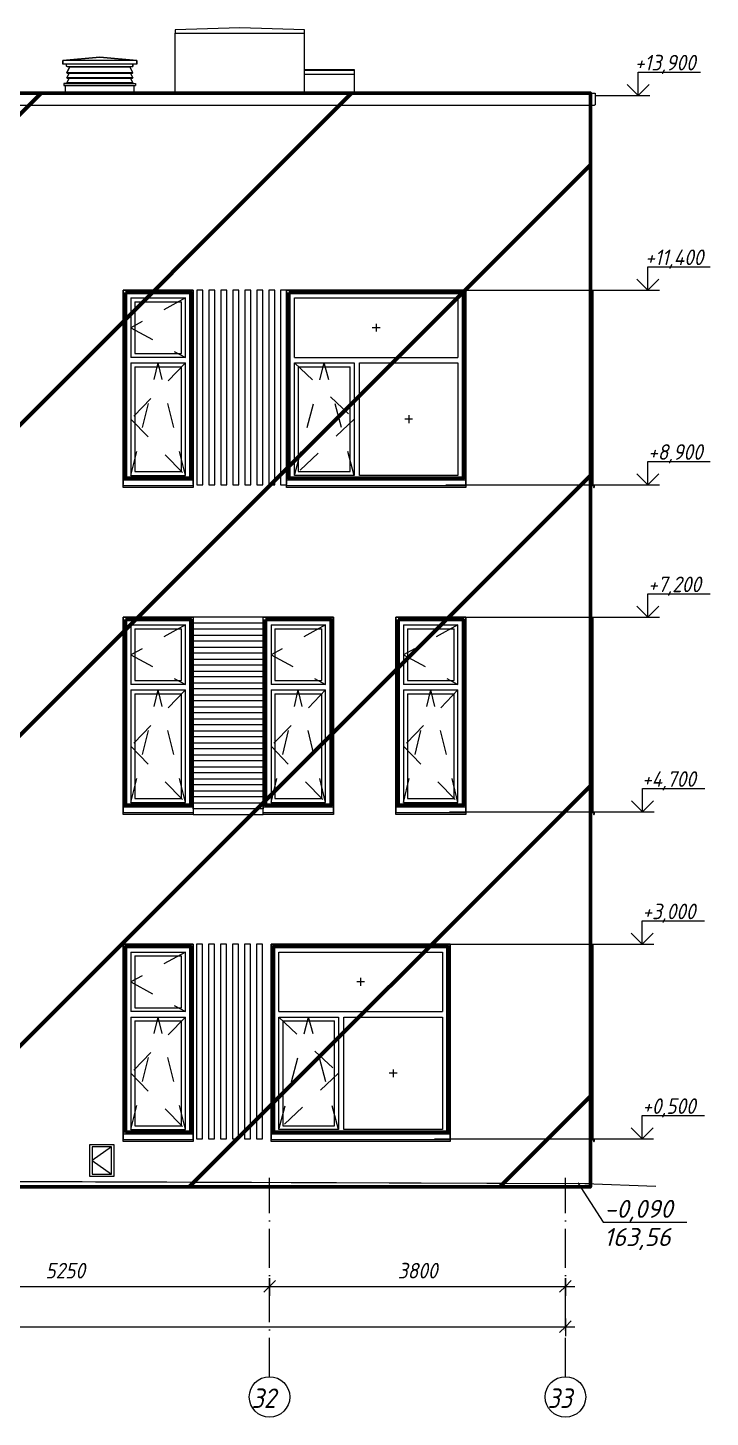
# Model space of a CAD drawing. Header units: millimetres. Extents: x 3914 to 443608, y -156176 to 78197.
# Drawn here: x 157300 to 166063, y -3074 to 14769 of the extents above; entities that cross this region are included whole.
import ezdxf

# ---------------------------------------------------------------- set-up
doc = ezdxf.new("R2010")
doc.units = ezdxf.units.MM
doc.linetypes.add('50_200_ШТРИХ_1Т_ш5_п1_п1_', pattern=[700, 500, -100, 0, -100])
doc.linetypes.add('Штрих', pattern=[635, 317.5, -317.5])
for name, color, linetype, lineweight in [('0) клиннинг', 90, 'Continuous', 60), ('1) Откосы', 102, 'Continuous', 60), ('A-ANNO-DIMS', 7, 'Continuous', 9), ('A-ANNO-NOTE', 7, 'Continuous', 9), ('A-DETL-2', 7, 'Continuous', 5), ('A-GENM', 7, 'Continuous', 9), ('A-GLAZ', 7, 'Continuous', 9), ('A-GLAZ-1', 7, 'Continuous', 5), ('A-GLAZ-2', 7, 'Штрих', 5), ('A-ROOF', 7, 'Continuous', 9), ('A-WALL', 7, 'Continuous', 5), ('G-ANNO-DIMS', 7, 'Continuous', 9), ('G-ANNO-DIMS-1', 7, 'Continuous', 20), ('I-WALL', 7, 'Continuous', 5), ('S-BEAM', 7, 'Continuous', 9), ('S-COLS', 7, 'Continuous', 9), ('Оси', 7, 'Continuous', 9), ('Оси-1', 7, '50_200_ШТРИХ_1Т_ш5_п1_п1_', 9)]:
    doc.layers.add(name, color=color, linetype=linetype, lineweight=lineweight)
doc.styles.add('ISOCPEUR_I_1', font='isocpeui.ttf', dxfattribs={"height": 230})
doc.styles.add('ISOCPEUR_I_2', font='isocpeui.ttf', dxfattribs={"width": 0.9, "height": 250})
doc.styles.add('ISOCPEUR_I_3', font='isocpeui.ttf', dxfattribs={"width": 0.9, "height": 200})

msp = doc.modelspace()

# ---------------------------------------------------------------- hatches: boundary and pattern name
at = {"layer": '0) клиннинг'}
h = msp.add_hatch(dxfattribs=at)
h.set_pattern_fill('ANSI31', color=256, scale=888)
h.paths.add_polyline_path([(164523.7, 13930), (38834, 13930), (38834, -116.1), (164523.7, -116.1)])

# ---------------------------------------------------------------- linework, layer by layer
msp.add_lwpolyline([(38834, -116.1), (164523.7, -116.1), (164523.7, 13930), (38834, 13930)], close=True, dxfattribs=at)
at = {"layer": '1) Откосы'}
for points in [[(158553.7, 11370), (159393.7, 11370), (159393.7, 8985), (158553.7, 8985)], [(160653.7, 11370), (162893.7, 11370), (162893.7, 8985), (160653.7, 8985)], [(158553.7, 7170), (159393.7, 7170), (159393.7, 4785), (158553.7, 4785)], [(160353.7, 7170), (161193.7, 7170), (161193.7, 4785), (160353.7, 4785)], [(162053.7, 7170), (162893.7, 7170), (162893.7, 4785), (162053.7, 4785)], [(158553.7, 585), (159393.7, 585), (159393.7, 2970), (158553.7, 2970)], [(160453.7, 2970), (162693.7, 2970), (162693.7, 585), (160453.7, 585)]]:
    msp.add_lwpolyline(points, close=True, dxfattribs=at)
at = {"layer": 'A-ANNO-DIMS'}
for p, q in [((155153.7, -1393.1), (160403.7, -1393.1)), ((160403.7, -1287), (160403.7, -1513.1)), ((160403.7, -1393.1), (160403.7, -1287)), ((160403.7, -1287), (160403.7, -1513.1)), ((160403.7, -1393.1), (160403.7, -1287)), ((160403.7, -1393.1), (164323.7, -1393.1)), ((164203.7, -1287), (164203.7, -1513.1)), ((164203.7, -1393.1), (164203.7, -1287)), ((39183.7, -1912.7), (164323.7, -1912.7)), ((164203.7, -1806.6), (164203.7, -2032.7)), ((164203.7, -1912.7), (164203.7, -1806.6))]:
    msp.add_line(p, q, dxfattribs=at)
at = {"layer": 'A-ANNO-DIMS', "lineweight": 20}
for p, q in [((160403.7, -1393.1), (160328.7, -1468.1)), ((160403.7, -1393.1), (160328.7, -1468.1)), ((160403.7, -1393.1), (160478.7, -1318.1)), ((160403.7, -1393.1), (160478.7, -1318.1)), ((164203.7, -1393.1), (164128.7, -1468.1)), ((164203.7, -1393.1), (164278.7, -1318.1)), ((164203.7, -1912.7), (164128.7, -1987.7)), ((164203.7, -1912.7), (164278.7, -1837.7))]:
    msp.add_line(p, q, dxfattribs=at)
at = {"layer": 'A-ANNO-NOTE'}
for p, q in [((164363.3, -65.5), (164686.3, -568.5)), ((165761, -571.6), (164686.3, -571.6))]:
    msp.add_line(p, q, dxfattribs=at)
at = {"layer": 'A-DETL-2'}
for p, q in [((164583.7, 13900), (164683.7, 13900)), ((164453.7, -78.6), (148682.9, -21.3)), ((165363.6, -110.4), (164453.7, -78.6))]:
    msp.add_line(p, q, dxfattribs=at)
at = {"layer": 'A-GENM'}
for p, q in [((128243.6, 13930), (164583.7, 13930)), ((164583.7, 13930), (164583.7, 13783)), ((128250.7, 13775.9), (164576.5, 13775.9)), ((158529.7, 11375), (158523.7, 11375)), ((158523.7, 11370), (158529.7, 11370)), ((158523.7, 11370), (158529.7, 11370)), ((158529.7, 11370), (158529.7, 11375)), ((158529.7, 11370), (158529.7, 8958.8)), ((158529.7, 7175), (158523.7, 7175)), ((158523.7, 7170), (158529.7, 7170)), ((158523.7, 7170), (158529.7, 7170)), ((158529.7, 7170), (158529.7, 7175)), ((158529.7, 7170), (158529.7, 4758.8)), ((161087.7, 7200), (161087.7, 7195)), ((161087.7, 7195), (161156.5, 7195)), ((161156.5, 7195), (161207.7, 7170)), ((161208.8, 7175), (161157.7, 7200)), ((161207.7, 7170), (161223.7, 7170)), ((161223.7, 7175), (161208.8, 7175)), ((158529.7, 2975), (158523.7, 2975)), ((158523.7, 2970), (158529.7, 2970)), ((158523.7, 2970), (158529.7, 2970)), ((158529.7, 2970), (158529.7, 2975)), ((158529.7, 2970), (158529.7, 558.8)), ((160438.5, 2975), (160423.7, 2975)), ((160423.7, 2970), (160439.7, 2970)), ((160489.7, 3000), (160438.5, 2975)), ((160439.7, 2970), (160490.8, 2995)), ((160490.8, 2995), (160559.7, 2995)), ((160559.7, 2995), (160559.7, 3000)), ((162587.7, 3000), (162587.7, 2995)), ((162587.7, 2995), (162656.5, 2995)), ((162656.5, 2995), (162707.7, 2970)), ((162708.8, 2975), (162657.7, 3000)), ((162707.7, 2970), (162723.7, 2970)), ((162723.7, 2975), (162708.8, 2975))]:
    msp.add_line(p, q, dxfattribs=at)
msp.add_open_spline([(164583.7, 13783), (164583.7, 13782.5), (164583.5, 13781.3), (164583, 13780), (164582.4, 13779), (164581.9, 13778.4), (164581.3, 13777.8), (164580.7, 13777.2), (164579.9, 13776.8), (164579.2, 13776.4), (164578.4, 13776.1), (164577.5, 13776), (164576.7, 13775.9), (164576.1, 13775.9), (164575.8, 13776)], degree=3, knots=[0, 0, 0, 0, 0.11111111, 0.22222222, 0.27777778, 0.33333333, 0.38888889, 0.44444444, 0.5, 0.55555556, 0.61111111, 0.66666667, 0.72222222, 0.77777778, 0.77777778, 0.77777778, 0.77777778], dxfattribs=at)
msp.add_open_spline([(164577.5, 13776), (164577.2, 13776), (164576.7, 13775.9), (164576.1, 13775.9), (164575.8, 13776)], degree=3, dxfattribs=at)
at = {"layer": 'A-GLAZ'}
for p, q in [((158094.7, 19.5), (158094.7, 427.5)), ((158094.7, 427.5), (158402.7, 427.5)), ((158372.7, 397.5), (158124.7, 223.5)), ((158124.7, 397.5), (158124.7, 49.5)), ((158372.7, 397.5), (158124.7, 397.5)), ((158372.7, 49.5), (158372.7, 397.5)), ((158402.7, 427.5), (158402.7, 19.5)), ((158124.7, 223.5), (158372.7, 49.5)), ((158402.7, 19.5), (158094.7, 19.5)), ((158124.7, 49.5), (158372.7, 49.5))]:
    msp.add_line(p, q, dxfattribs=at)
at = {"layer": 'A-GLAZ-1'}
for p, q in [((158523.7, 11400), (158523.7, 8902.5)), ((159423.7, 11400), (158523.7, 11400)), ((158553.7, 8985), (158553.7, 11370)), ((158553.7, 11370), (159393.7, 11370)), ((158623.7, 11300), (158623.7, 10535)), ((158623.7, 11300), (159323.7, 11300)), ((158673.7, 11250), (158673.7, 10585)), ((158673.7, 11250), (159273.7, 11250)), ((159273.7, 10585), (159273.7, 11250)), ((159323.7, 10535), (159323.7, 11300)), ((159393.7, 11370), (159393.7, 8985)), ((159423.7, 8902.5), (159423.7, 11400)), ((160623.7, 11400), (160623.7, 8902.5)), ((162923.7, 11400), (160623.7, 11400)), ((160653.7, 11370), (160653.7, 8985)), ((162893.7, 11370), (160653.7, 11370)), ((160723.7, 10535), (160723.7, 11300)), ((160723.7, 11300), (162823.7, 11300)), ((162823.7, 11300), (162823.7, 10535)), ((162893.7, 8985), (162893.7, 11370)), ((162923.7, 8902.5), (162923.7, 11400)), ((159323.7, 10535), (158623.7, 10535)), ((158673.7, 10585), (159273.7, 10585)), ((160723.7, 10535), (162823.7, 10535)), ((158623.7, 10465), (158623.7, 9020)), ((158623.7, 10465), (159323.7, 10465)), ((158673.7, 10415), (158673.7, 9070)), ((158673.7, 10415), (159273.7, 10415)), ((159273.7, 9070), (159273.7, 10415)), ((159323.7, 9020), (159323.7, 10465)), ((160723.7, 9020), (160723.7, 10465)), ((160723.7, 10465), (161488.7, 10465)), ((160773.7, 10415), (160773.7, 9070)), ((160773.7, 10415), (161438.7, 10415)), ((161438.7, 9070), (161438.7, 10415)), ((161488.7, 10465), (161488.7, 9020)), ((161558.7, 9020), (161558.7, 10465)), ((161558.7, 10465), (162823.7, 10465)), ((162823.7, 10465), (162823.7, 9020)), ((159423.7, 8985), (158529.7, 8985)), ((159423.7, 8960), (158529.7, 8960)), ((158623.7, 9020), (159323.7, 9020)), ((158673.7, 9070), (159273.7, 9070)), ((162923.7, 8985), (160623.7, 8985)), ((162923.7, 8960), (160623.7, 8960)), ((161488.7, 9020), (160723.7, 9020)), ((160773.7, 9070), (161438.7, 9070)), ((162823.7, 9020), (161558.7, 9020)), ((158523.7, 8891), (158523.7, 8902.5)), ((158523.7, 8866), (158523.7, 8891)), ((158523.7, 8891), (159423.7, 8891)), ((159423.7, 8866), (158523.7, 8866)), ((159423.7, 8902.5), (159423.7, 8891)), ((159423.7, 8891), (159423.7, 8866)), ((160623.7, 8891), (160623.7, 8902.5)), ((160623.7, 8866), (160623.7, 8891)), ((160623.7, 8891), (162923.7, 8891)), ((162923.7, 8866), (160623.7, 8866)), ((162923.7, 8902.5), (162923.7, 8891)), ((162923.7, 8891), (162923.7, 8866)), ((164573.7, 8891), (164523.7, 8902.5)), ((164523.7, 8901.5), (164572.7, 8890.2)), ((164563.5, 8880.4), (164562.5, 8880.1)), ((164562.5, 8880.1), (164567.7, 8866)), ((164568.4, 8867), (164563.5, 8880.4)), ((164567.7, 8866), (164573.7, 8866)), ((164572.7, 8867), (164568.4, 8867)), ((164572.7, 8890.2), (164572.7, 8867)), ((164573.7, 8866), (164573.7, 8891)), ((158523.7, 7200), (158523.7, 4702.5)), ((159423.7, 7200), (158523.7, 7200)), ((158553.7, 4785), (158553.7, 7170)), ((158553.7, 7170), (159393.7, 7170)), ((159393.7, 7170), (159393.7, 4785)), ((161223.7, 7200), (160323.7, 7200)), ((160353.7, 4785), (160353.7, 7170)), ((160353.7, 7170), (161193.7, 7170)), ((161193.7, 7170), (161193.7, 4785)), ((161223.7, 4702.5), (161223.7, 7200)), ((162023.7, 7200), (162023.7, 4702.5)), ((162923.7, 7200), (162023.7, 7200)), ((162053.7, 4785), (162053.7, 7170)), ((162053.7, 7170), (162893.7, 7170)), ((162893.7, 7170), (162893.7, 4785)), ((162923.7, 4702.5), (162923.7, 7200)), ((158623.7, 7100), (158623.7, 6335)), ((158623.7, 7100), (159323.7, 7100)), ((158673.7, 7050), (158673.7, 6385)), ((158673.7, 7050), (159273.7, 7050)), ((159273.7, 6385), (159273.7, 7050)), ((159323.7, 6335), (159323.7, 7100)), ((159423.7, 7047.1), (159423.7, 7127)), ((159423.7, 6893.1), (159423.7, 6970.1)), ((160323.7, 7127), (160323.7, 7047.1)), ((160323.7, 6970.1), (160323.7, 6893.1)), ((160423.7, 7100), (160423.7, 6335)), ((160423.7, 7100), (161123.7, 7100)), ((160473.7, 7050), (160473.7, 6385)), ((160473.7, 7050), (161073.7, 7050)), ((161073.7, 6385), (161073.7, 7050)), ((161123.7, 6335), (161123.7, 7100)), ((162123.7, 7100), (162123.7, 6335)), ((162123.7, 7100), (162823.7, 7100)), ((162173.7, 7050), (162173.7, 6385)), ((162173.7, 7050), (162773.7, 7050)), ((162773.7, 6385), (162773.7, 7050)), ((162823.7, 6335), (162823.7, 7100)), ((159423.7, 6739.1), (159423.7, 6816.1)), ((160323.7, 6816.1), (160323.7, 6739.1)), ((159423.7, 6585.1), (159423.7, 6662.1)), ((160323.7, 6662.1), (160323.7, 6585.1)), ((159423.7, 6433.1), (159423.7, 6508.1)), ((160323.7, 6508.1), (160323.7, 6433.1)), ((159323.7, 6335), (158623.7, 6335)), ((158623.7, 6265), (158623.7, 4820)), ((158623.7, 6265), (159323.7, 6265)), ((158673.7, 6385), (159273.7, 6385)), ((159323.7, 4820), (159323.7, 6265)), ((159423.7, 6279.1), (159423.7, 6356.1)), ((160323.7, 6356.1), (160323.7, 6279.1)), ((161123.7, 6335), (160423.7, 6335)), ((160423.7, 6265), (160423.7, 4820)), ((160423.7, 6265), (161123.7, 6265)), ((160473.7, 6385), (161073.7, 6385)), ((161123.7, 4820), (161123.7, 6265)), ((162823.7, 6335), (162123.7, 6335)), ((162123.7, 6265), (162123.7, 4820)), ((162123.7, 6265), (162823.7, 6265)), ((162173.7, 6385), (162773.7, 6385)), ((162823.7, 4820), (162823.7, 6265)), ((158673.7, 6215), (158673.7, 4870)), ((158673.7, 6215), (159273.7, 6215)), ((159273.7, 4870), (159273.7, 6215)), ((159423.7, 6124.5), (159423.7, 6202.1)), ((160323.7, 6202.1), (160323.7, 6124.5)), ((160473.7, 6215), (160473.7, 4870)), ((160473.7, 6215), (161073.7, 6215)), ((161073.7, 4870), (161073.7, 6215)), ((162173.7, 6215), (162173.7, 4870)), ((162173.7, 6215), (162773.7, 6215)), ((162773.7, 4870), (162773.7, 6215)), ((159423.7, 5971.1), (159423.7, 6047.5)), ((159423.7, 5816.9), (159423.7, 5894.1)), ((160323.7, 6047.5), (160323.7, 5971.1)), ((160323.7, 5894.1), (160323.7, 5816.9)), ((159423.7, 5662.9), (159423.7, 5739.9)), ((160323.7, 5739.9), (160323.7, 5662.9)), ((159423.7, 5508.8), (159423.7, 5585.9)), ((160323.7, 5585.9), (160323.7, 5508.8)), ((159423.7, 5355), (159423.7, 5431.8)), ((160323.7, 5431.8), (160323.7, 5355)), ((159423.7, 5201.5), (159423.7, 5278)), ((160323.7, 5278), (160323.7, 5201.5)), ((159423.7, 5047), (159423.7, 5124.5)), ((160323.7, 5124.5), (160323.7, 5047)), ((158623.7, 4820), (159323.7, 4820)), ((158673.7, 4870), (159273.7, 4870)), ((159423.7, 4893.1), (159423.7, 4970)), ((160323.7, 4970), (160323.7, 4893.1)), ((160423.7, 4820), (161123.7, 4820)), ((160473.7, 4870), (161073.7, 4870)), ((162123.7, 4820), (162823.7, 4820)), ((162173.7, 4870), (162773.7, 4870)), ((158523.7, 4691), (158523.7, 4702.5)), ((158523.7, 4666), (158523.7, 4691)), ((158523.7, 4691), (159423.7, 4691)), ((159423.7, 4666), (158523.7, 4666)), ((159423.7, 4785), (158529.7, 4785)), ((159423.7, 4760), (158529.7, 4760)), ((159423.7, 4740.4), (159423.7, 4816.1)), ((159423.7, 4695.6), (159423.7, 4691)), ((159423.7, 4691), (159423.7, 4666)), ((160323.7, 4816.1), (160323.7, 4740.4)), ((161223.7, 4785), (160323.7, 4785)), ((161223.7, 4760), (160323.7, 4760)), ((160323.7, 4691), (160323.7, 4695.6)), ((160323.7, 4666), (160323.7, 4691)), ((160323.7, 4691), (161223.7, 4691)), ((161223.7, 4666), (160323.7, 4666)), ((161223.7, 4702.5), (161223.7, 4691)), ((161223.7, 4691), (161223.7, 4666)), ((162923.7, 4785), (162023.7, 4785)), ((162923.7, 4760), (162023.7, 4760)), ((162023.7, 4691), (162023.7, 4702.5)), ((162023.7, 4666), (162023.7, 4691)), ((162023.7, 4691), (162923.7, 4691)), ((162923.7, 4666), (162023.7, 4666)), ((162923.7, 4702.5), (162923.7, 4691)), ((162923.7, 4691), (162923.7, 4666)), ((164573.7, 4691), (164523.7, 4702.5)), ((164523.7, 4701.5), (164572.7, 4690.2)), ((164563.5, 4680.4), (164562.5, 4680.1)), ((164562.5, 4680.1), (164567.7, 4666)), ((164568.4, 4667), (164563.5, 4680.4)), ((164567.7, 4666), (164573.7, 4666)), ((164572.7, 4667), (164568.4, 4667)), ((164572.7, 4690.2), (164572.7, 4667)), ((164573.7, 4666), (164573.7, 4691)), ((158523.7, 3000), (158523.7, 502.5)), ((159423.7, 3000), (158523.7, 3000)), ((158553.7, 585), (158553.7, 2970)), ((158553.7, 2970), (159393.7, 2970)), ((158623.7, 2900), (158623.7, 2135)), ((158623.7, 2900), (159323.7, 2900)), ((159323.7, 2135), (159323.7, 2900)), ((159393.7, 2970), (159393.7, 585)), ((159423.7, 502.5), (159423.7, 3000)), ((160423.7, 3000), (160423.7, 502.5)), ((162723.7, 3000), (160423.7, 3000)), ((160453.7, 2970), (160453.7, 585)), ((162693.7, 2970), (160453.7, 2970)), ((160523.7, 2135), (160523.7, 2900)), ((160523.7, 2900), (162623.7, 2900)), ((162623.7, 2900), (162623.7, 2135)), ((162693.7, 585), (162693.7, 2970)), ((162723.7, 502.5), (162723.7, 3000)), ((158673.7, 2850), (158673.7, 2185)), ((158673.7, 2850), (159273.7, 2850)), ((159273.7, 2185), (159273.7, 2850)), ((158673.7, 2185), (159273.7, 2185)), ((159323.7, 2135), (158623.7, 2135)), ((158623.7, 2065), (158623.7, 620)), ((158623.7, 2065), (159323.7, 2065)), ((158673.7, 2015), (158673.7, 670)), ((158673.7, 2015), (159273.7, 2015)), ((159273.7, 670), (159273.7, 2015)), ((159323.7, 620), (159323.7, 2065)), ((160523.7, 2135), (162623.7, 2135)), ((160523.7, 620), (160523.7, 2065)), ((160523.7, 2065), (161288.7, 2065)), ((160573.7, 2015), (160573.7, 670)), ((160573.7, 2015), (161238.7, 2015)), ((161238.7, 670), (161238.7, 2015)), ((161288.7, 2065), (161288.7, 620)), ((161358.7, 620), (161358.7, 2065)), ((161358.7, 2065), (162623.7, 2065)), ((162623.7, 2065), (162623.7, 620)), ((159423.7, 585), (158529.7, 585)), ((159423.7, 560), (158529.7, 560)), ((158623.7, 620), (159323.7, 620)), ((158673.7, 670), (159273.7, 670)), ((162723.7, 585), (160423.7, 585)), ((162723.7, 560), (160423.7, 560)), ((161288.7, 620), (160523.7, 620)), ((160573.7, 670), (161238.7, 670)), ((162623.7, 620), (161358.7, 620)), ((158523.7, 491), (158523.7, 502.5)), ((158523.7, 466), (158523.7, 491)), ((158523.7, 491), (159423.7, 491)), ((159423.7, 466), (158523.7, 466)), ((159423.7, 502.5), (159423.7, 491)), ((159423.7, 491), (159423.7, 466)), ((160423.7, 491), (160423.7, 502.5)), ((160423.7, 466), (160423.7, 491)), ((160423.7, 491), (162723.7, 491)), ((162723.7, 466), (160423.7, 466)), ((162723.7, 502.5), (162723.7, 491)), ((162723.7, 491), (162723.7, 466)), ((164573.7, 491), (164523.7, 502.5)), ((164523.7, 501.5), (164572.7, 490.2)), ((164563.5, 480.4), (164562.5, 480.1)), ((164562.5, 480.1), (164567.7, 466)), ((164568.4, 467), (164563.5, 480.4)), ((164567.7, 466), (164573.7, 466)), ((164572.7, 467), (164568.4, 467)), ((164572.7, 490.2), (164572.7, 467)), ((164573.7, 466), (164573.7, 491))]:
    msp.add_line(p, q, dxfattribs=at)
at = {"layer": 'A-GLAZ-2'}
for p, q in [((159323.7, 11300), (158623.7, 10917.5)), ((158623.7, 10917.5), (159323.7, 10535)), ((161823.7, 10917.5), (161723.7, 10917.5)), ((161773.7, 10967.5), (161773.7, 10867.5)), ((158623.7, 9020), (158973.7, 10465)), ((159323.7, 10465), (158623.7, 9742.5)), ((159323.7, 9020), (158973.7, 10465)), ((160723.7, 9020), (161106.2, 10465)), ((160723.7, 10465), (161488.7, 9742.5)), ((161488.7, 9020), (161106.2, 10465)), ((158623.7, 9742.5), (159323.7, 9020)), ((161488.7, 9742.5), (160723.7, 9020)), ((162241.2, 9742.5), (162141.2, 9742.5)), ((162191.2, 9792.5), (162191.2, 9692.5)), ((159323.7, 7100), (158623.7, 6717.5)), ((161123.7, 7100), (160423.7, 6717.5)), ((162823.7, 7100), (162123.7, 6717.5)), ((158623.7, 6717.5), (159323.7, 6335)), ((160423.7, 6717.5), (161123.7, 6335)), ((162123.7, 6717.5), (162823.7, 6335)), ((158623.7, 4820), (158973.7, 6265)), ((159323.7, 6265), (158623.7, 5542.5)), ((159323.7, 4820), (158973.7, 6265)), ((160423.7, 4820), (160773.7, 6265)), ((161123.7, 6265), (160423.7, 5542.5)), ((161123.7, 4820), (160773.7, 6265)), ((162123.7, 4820), (162473.7, 6265)), ((162823.7, 6265), (162123.7, 5542.5)), ((162823.7, 4820), (162473.7, 6265)), ((158623.7, 5542.5), (159323.7, 4820)), ((160423.7, 5542.5), (161123.7, 4820)), ((162123.7, 5542.5), (162823.7, 4820)), ((159323.7, 2900), (158623.7, 2517.5)), ((158623.7, 2517.5), (159323.7, 2135)), ((161623.7, 2517.5), (161523.7, 2517.5)), ((161573.7, 2567.5), (161573.7, 2467.5)), ((158623.7, 620), (158973.7, 2065)), ((159323.7, 2065), (158623.7, 1342.5)), ((159323.7, 620), (158973.7, 2065)), ((160523.7, 620), (160906.2, 2065)), ((160523.7, 2065), (161288.7, 1342.5)), ((161288.7, 620), (160906.2, 2065)), ((158623.7, 1342.5), (159323.7, 620)), ((161288.7, 1342.5), (160523.7, 620)), ((162041.2, 1342.5), (161941.2, 1342.5)), ((161991.2, 1392.5), (161991.2, 1292.5))]:
    msp.add_line(p, q, dxfattribs=at)
at = {"layer": 'A-ROOF'}
for p, q in [((160023.7, 14768.9), (159193.7, 14744)), ((159193.7, 14744), (159193.7, 14700)), ((159193.7, 14700), (160853.7, 14700)), ((160853.7, 14744), (160023.7, 14768.9)), ((160853.7, 14700), (160853.7, 14744)), ((161493.7, 14230.2), (160853.7, 14230.2)), ((161493.7, 14219), (160853.7, 14219)), ((160853.7, 14175), (161493.7, 14175)), ((161493.7, 14175), (161493.7, 14230.2))]:
    msp.add_line(p, q, dxfattribs=at)
at = {"layer": 'A-WALL'}
for p, q in [((159193.7, 13930), (159193.7, 14700)), ((160853.7, 13930), (160853.7, 14700)), ((161493.7, 13930), (161493.7, 14175)), ((157783.7, 13930), (157783.7, 14028.1)), ((158663.7, 13930), (158663.7, 14028.1)), ((164523.7, 13776), (164523.7, 8400)), ((158523.7, 8902.5), (158523.7, 11400)), ((158523.7, 11400), (159423.7, 11400)), ((159423.7, 11400), (159423.7, 8902.5)), ((160623.7, 11400), (162923.7, 11400)), ((160623.7, 8902.5), (160623.7, 11400)), ((162923.7, 11400), (162923.7, 8902.5)), ((164523.7, 8400), (164523.7, -81)), ((158523.7, 4702.5), (158523.7, 7200)), ((158523.7, 7200), (159423.7, 7200)), ((160323.7, 7200), (161223.7, 7200)), ((161223.7, 7200), (161223.7, 4702.5)), ((162023.7, 7200), (162923.7, 7200)), ((162023.7, 4702.5), (162023.7, 7200)), ((162923.7, 7200), (162923.7, 4702.5)), ((159423.7, 7127), (159423.7, 7047.1)), ((159423.7, 6970.1), (159423.7, 6893.1)), ((160323.7, 7047.1), (160323.7, 7127)), ((160323.7, 6893.1), (160323.7, 6970.1)), ((159423.7, 6816.1), (159423.7, 6739.1)), ((160323.7, 6739.1), (160323.7, 6816.1)), ((159423.7, 6662.1), (159423.7, 6585.1)), ((160323.7, 6585.1), (160323.7, 6662.1)), ((159423.7, 6508.1), (159423.7, 6433.1)), ((160323.7, 6433.1), (160323.7, 6508.1)), ((159423.7, 6356.1), (159423.7, 6279.1)), ((160323.7, 6279.1), (160323.7, 6356.1)), ((159423.7, 6202.1), (159423.7, 6124.5)), ((160323.7, 6124.5), (160323.7, 6202.1)), ((159423.7, 6047.5), (159423.7, 5971.1)), ((159423.7, 5894.1), (159423.7, 5816.9)), ((160323.7, 5971.1), (160323.7, 6047.5)), ((160323.7, 5816.9), (160323.7, 5894.1)), ((159423.7, 5739.9), (159423.7, 5662.9)), ((160323.7, 5662.9), (160323.7, 5739.9)), ((159423.7, 5585.9), (159423.7, 5508.8)), ((160323.7, 5508.8), (160323.7, 5585.9)), ((159423.7, 5431.8), (159423.7, 5355)), ((160323.7, 5355), (160323.7, 5431.8)), ((159423.7, 5278), (159423.7, 5201.5)), ((160323.7, 5201.5), (160323.7, 5278)), ((159423.7, 5124.5), (159423.7, 5047)), ((160323.7, 5047), (160323.7, 5124.5)), ((159423.7, 4970), (159423.7, 4893.1)), ((160323.7, 4893.1), (160323.7, 4970)), ((159423.7, 4816.1), (159423.7, 4740.4)), ((160323.7, 4740.4), (160323.7, 4816.1)), ((158523.7, 502.5), (158523.7, 3000)), ((158523.7, 3000), (159423.7, 3000)), ((159423.7, 3000), (159423.7, 502.5)), ((160423.7, 3000), (162723.7, 3000)), ((160423.7, 502.5), (160423.7, 3000)), ((162723.7, 3000), (162723.7, 502.5)), ((148673.7, -9.8), (164523.7, -70.5))]:
    msp.add_line(p, q, dxfattribs=at)
at = {"layer": 'G-ANNO-DIMS', "extrusion": (0, 0, -1)}
for p, q in [((165137.9, 14200), (165937.9, 14200)), ((165137.9, 13900), (165137.9, 14200)), ((164986.3, 13900), (165286.3, 13900)), ((165262.5, 11700), (166062.5, 11700)), ((165262.5, 11400), (165262.5, 11700)), ((165110.9, 11400), (165410.9, 11400)), ((165262.6, 9200), (166062.6, 9200)), ((165262.6, 8900), (165262.6, 9200)), ((165110.9, 8900), (165410.9, 8900)), ((165261.2, 7500), (166061.2, 7500)), ((165261.2, 7200), (165261.2, 7500)), ((165109.6, 7200), (165409.6, 7200)), ((165193.1, 5000), (165993.1, 5000)), ((165193.1, 4700), (165193.1, 5000)), ((165041.5, 4700), (165341.5, 4700)), ((165189, 3300), (165989, 3300)), ((165189, 3000), (165189, 3300)), ((165037.4, 3000), (165337.4, 3000)), ((165187.6, 800), (165987.6, 800)), ((165187.6, 500), (165187.6, 800)), ((165036, 500), (165335.9, 500))]:
    msp.add_line(p, q, dxfattribs=at)
at = {"layer": 'G-ANNO-DIMS'}
for p, q in [((164646.7, 13900), (165137.9, 13900)), ((162824.1, 11400), (165262.5, 11400)), ((162668.6, 8900), (165262.6, 8900)), ((162398.8, 7200), (165261.2, 7200)), ((162715.7, 4700), (165193.1, 4700)), ((162423.7, 3000), (165189, 3000)), ((162521.1, 500), (165187.6, 500))]:
    msp.add_line(p, q, dxfattribs=at)
at = {"layer": 'G-ANNO-DIMS-1', "extrusion": (0, 0, -1)}
for p, q in [((165137.9, 13900), (164996.5, 14041.4)), ((165137.9, 13900), (165279.3, 14041.4)), ((165262.5, 11400), (165121.1, 11541.4)), ((165262.5, 11400), (165404, 11541.4)), ((165262.6, 8900), (165121.1, 9041.4)), ((165262.6, 8900), (165404, 9041.4)), ((165261.2, 7200), (165119.8, 7341.4)), ((165261.2, 7200), (165402.6, 7341.4)), ((165193.1, 4700), (165051.7, 4841.4)), ((165193.1, 4700), (165334.6, 4841.4)), ((165189, 3000), (165047.6, 3141.4)), ((165189, 3000), (165330.5, 3141.4)), ((165187.6, 500), (165046.1, 641.4)), ((165187.6, 500), (165329, 641.4))]:
    msp.add_line(p, q, dxfattribs=at)
at = {"layer": 'I-WALL'}
for p, q in [((159546.7, 11401), (159469.7, 11401)), ((159469.7, 11401), (159469.7, 8900)), ((159546.7, 8900), (159546.7, 11401)), ((159700.7, 11401), (159623.7, 11401)), ((159623.7, 11401), (159623.7, 8900)), ((159700.7, 8900), (159700.7, 11401)), ((159854.7, 11401), (159777.7, 11401)), ((159777.7, 11401), (159777.7, 8900)), ((159854.7, 8900), (159854.7, 11401)), ((160008.7, 11401), (159931.7, 11401)), ((159931.7, 11401), (159931.7, 8900)), ((160008.7, 8900), (160008.7, 11401)), ((160162.7, 11401), (160085.7, 11401)), ((160085.7, 11401), (160085.7, 8900)), ((160162.7, 8900), (160162.7, 11401)), ((160316.7, 11401), (160239.7, 11401)), ((160239.7, 11401), (160239.7, 8900)), ((160316.7, 8900), (160316.7, 11401)), ((160470.7, 11401), (160393.7, 11401)), ((160393.7, 11401), (160393.7, 8900)), ((160470.7, 8900), (160470.7, 11401)), ((160622.7, 11401), (160545.7, 11401)), ((160545.7, 11401), (160545.7, 8900)), ((160622.7, 8900), (160622.7, 11401)), ((164523.7, 11400), (164553.7, 11400)), ((164553.7, 11400), (164553.7, 8900)), ((159469.7, 8900), (159546.7, 8900)), ((159623.7, 8900), (159700.7, 8900)), ((159777.7, 8900), (159854.7, 8900)), ((159931.7, 8900), (160008.7, 8900)), ((160085.7, 8900), (160162.7, 8900)), ((160239.7, 8900), (160316.7, 8900)), ((160393.7, 8900), (160470.7, 8900)), ((160545.7, 8900), (160622.7, 8900)), ((164530.2, 8900), (164523.7, 8900)), ((164553.7, 8900), (164534.7, 8900)), ((160323.7, 7200), (159423.7, 7200)), ((159423.7, 7200), (159423.7, 7127)), ((160323.7, 7127), (160323.7, 7200)), ((160403.7, 7170), (160403.7, 7200)), ((164523.7, 7200), (164553.7, 7200)), ((164553.7, 7200), (164553.7, 4700)), ((159423.7, 7127), (160323.7, 7127)), ((160323.7, 7047.1), (159423.7, 7047.1)), ((159423.7, 7047.1), (159423.7, 6970.1)), ((159423.7, 6970.1), (160323.7, 6970.1)), ((160323.7, 6970.1), (160323.7, 7047.1)), ((160323.7, 6893.1), (159423.7, 6893.1)), ((159423.7, 6893.1), (159423.7, 6816.1)), ((159423.7, 6816.1), (160323.7, 6816.1)), ((160323.7, 6816.1), (160323.7, 6893.1)), ((160323.7, 6739.1), (159423.7, 6739.1)), ((159423.7, 6739.1), (159423.7, 6662.1)), ((159423.7, 6662.1), (160323.7, 6662.1)), ((160323.7, 6662.1), (160323.7, 6739.1)), ((160323.7, 6585.1), (159423.7, 6585.1)), ((159423.7, 6585.1), (159423.7, 6508.1)), ((159423.7, 6508.1), (160323.7, 6508.1)), ((160323.7, 6433.1), (159423.7, 6433.1)), ((159423.7, 6433.1), (159423.7, 6356.1)), ((160323.7, 6508.1), (160323.7, 6585.1)), ((160323.7, 6356.1), (160323.7, 6433.1)), ((159423.7, 6356.1), (160323.7, 6356.1)), ((160323.7, 6279.1), (159423.7, 6279.1)), ((159423.7, 6279.1), (159423.7, 6202.1)), ((160323.7, 6202.1), (160323.7, 6279.1)), ((159423.7, 6202.1), (160323.7, 6202.1)), ((160323.7, 6124.5), (159423.7, 6124.5)), ((159423.7, 6124.5), (159423.7, 6047.5)), ((160323.7, 6047.5), (160323.7, 6124.5)), ((159423.7, 6047.5), (160323.7, 6047.5)), ((160323.7, 5971.1), (159423.7, 5971.1)), ((159423.7, 5971.1), (159423.7, 5894.1)), ((159423.7, 5894.1), (160323.7, 5894.1)), ((160323.7, 5894.1), (160323.7, 5971.1)), ((160323.7, 5816.9), (159423.7, 5816.9)), ((159423.7, 5816.9), (159423.7, 5739.9)), ((159423.7, 5739.9), (160323.7, 5739.9)), ((160323.7, 5739.9), (160323.7, 5816.9)), ((160323.7, 5662.9), (159423.7, 5662.9)), ((159423.7, 5662.9), (159423.7, 5585.9)), ((159423.7, 5585.9), (160323.7, 5585.9)), ((160323.7, 5585.9), (160323.7, 5662.9)), ((160323.7, 5508.8), (159423.7, 5508.8)), ((159423.7, 5508.8), (159423.7, 5431.8)), ((159423.7, 5431.8), (160323.7, 5431.8)), ((160323.7, 5355), (159423.7, 5355)), ((159423.7, 5355), (159423.7, 5278)), ((160323.7, 5431.8), (160323.7, 5508.8)), ((160323.7, 5278), (160323.7, 5355)), ((159423.7, 5278), (160323.7, 5278)), ((160323.7, 5201.5), (159423.7, 5201.5)), ((159423.7, 5201.5), (159423.7, 5124.5)), ((160323.7, 5124.5), (160323.7, 5201.5)), ((159423.7, 5124.5), (160323.7, 5124.5)), ((160323.7, 5047), (159423.7, 5047)), ((159423.7, 5047), (159423.7, 4970)), ((160323.7, 4970), (160323.7, 5047)), ((159423.7, 4970), (160323.7, 4970)), ((160323.7, 4893.1), (159423.7, 4893.1)), ((159423.7, 4893.1), (159423.7, 4816.1)), ((160323.7, 4816.1), (160323.7, 4893.1)), ((159423.7, 4816.1), (160323.7, 4816.1)), ((160323.7, 4740.4), (159423.7, 4740.4)), ((159423.7, 4740.4), (159423.7, 4695.6)), ((159423.7, 4666), (160323.7, 4666)), ((160323.7, 4695.6), (160323.7, 4740.4)), ((164530.2, 4700), (164523.7, 4700)), ((164553.7, 4700), (164534.7, 4700)), ((159543.4, 3000), (159466.4, 3000)), ((159466.4, 3000), (159466.4, 500)), ((159543.4, 500), (159543.4, 3000)), ((159697.4, 3000), (159620.4, 3000)), ((159620.4, 3000), (159620.4, 500)), ((159697.4, 500), (159697.4, 3000)), ((159851.4, 3000), (159774.4, 3000)), ((159774.4, 3000), (159774.4, 500)), ((159851.4, 500), (159851.4, 3000)), ((160005.4, 3000), (159928.4, 3000)), ((159928.4, 3000), (159928.4, 500)), ((160005.4, 500), (160005.4, 3000)), ((160159.4, 3000), (160082.4, 3000)), ((160082.4, 3000), (160082.4, 500)), ((160159.4, 500), (160159.4, 3000)), ((160313.4, 3000), (160236.4, 3000)), ((160236.4, 3000), (160236.4, 500)), ((160313.4, 500), (160313.4, 3000)), ((164523.7, 3000), (164553.7, 3000)), ((164553.7, 3000), (164553.7, 500)), ((159466.4, 500), (159543.4, 500)), ((159620.4, 500), (159697.4, 500)), ((159774.4, 500), (159851.4, 500)), ((159928.4, 500), (160005.4, 500)), ((160082.4, 500), (160159.4, 500)), ((160236.4, 500), (160313.4, 500)), ((164530.2, 500), (164523.7, 500)), ((164553.7, 500), (164534.7, 500)), ((162923.7, -73), (162923.7, -64.4)), ((164273.7, -70.4), (164273.7, -77.9))]:
    msp.add_line(p, q, dxfattribs=at)
at = {"layer": 'S-BEAM'}
for p, q in [((157748.7, 14350), (158223.7, 14391.6)), ((158223.7, 14391.6), (157748.7, 14350)), ((157748.7, 14300), (157748.7, 14350)), ((157748.7, 14350), (157748.7, 14300)), ((158698.7, 14350), (157748.7, 14350)), ((158698.7, 14300), (157748.7, 14300)), ((157798.7, 14276), (157798.7, 14300)), ((158223.7, 14391.6), (158698.7, 14350)), ((158698.7, 14350), (158223.7, 14391.6)), ((158648.7, 14276), (158648.7, 14300)), ((158648.7, 14300), (158648.7, 14276)), ((158698.7, 14350), (158698.7, 14300)), ((158698.7, 14300), (158698.7, 14350)), ((157834.1, 14262.1), (157800.3, 14189.6)), ((157800.3, 14189.6), (157834.1, 14262.1)), ((157800.3, 14189.6), (157804.8, 14187.5)), ((158647, 14189.6), (157800.3, 14189.6)), ((157804.8, 14187.5), (157800.3, 14189.6)), ((157800.3, 14125.9), (157829.1, 14187.5)), ((157829.1, 14187.5), (157800.3, 14125.9)), ((157804.8, 14123.7), (157800.3, 14125.9)), ((157800.3, 14125.9), (157804.8, 14123.7)), ((158647, 14125.9), (157800.3, 14125.9)), ((157800.3, 14062.1), (157829.1, 14123.7)), ((157829.1, 14123.7), (157800.3, 14062.1)), ((157804.7, 14270), (158642.7, 14270)), ((157804.8, 14187.5), (158642.5, 14187.5)), ((157804.8, 14123.7), (158642.5, 14123.7)), ((158613.2, 14262.1), (157834.1, 14262.1)), ((158647, 14189.6), (158613.2, 14262.1)), ((158618.3, 14187.5), (158647, 14125.9)), ((158647, 14125.9), (158618.3, 14187.5)), ((158618.3, 14123.7), (158647, 14062.1)), ((158647, 14062.1), (158618.3, 14123.7)), ((158642.5, 14187.5), (158647, 14189.6)), ((158647, 14125.9), (158642.5, 14123.7)), ((158642.5, 14123.7), (158647, 14125.9)), ((157829.1, 14060), (157763.7, 14053.1)), ((157763.7, 14053.1), (158683.7, 14053.1)), ((157763.7, 14053.1), (157763.7, 14028.1)), ((157763.7, 14028.1), (158683.7, 14028.1)), ((157804.8, 14060), (157800.3, 14062.1)), ((157800.3, 14062.1), (157804.8, 14060)), ((158647, 14062.1), (157800.3, 14062.1)), ((157804.8, 14060), (158642.5, 14060)), ((158618.2, 14060), (158683.7, 14053.1)), ((158647, 14062.1), (158642.5, 14060)), ((158642.5, 14060), (158647, 14062.1)), ((158683.7, 14053.1), (158683.7, 14028.1))]:
    msp.add_line(p, q, dxfattribs=at)
at = {"layer": 'S-BEAM', "flags": 128}
for points in [[(157804.7, 14270), (157803.3, 14270.2), (157802, 14270.6), (157800.9, 14271.3), (157800, 14272.3), (157799.2, 14273.4), (157798.8, 14274.7), (157798.7, 14276)], [(158642.7, 14270), (158644, 14270.2), (158645.3, 14270.6), (158646.4, 14271.3), (158647.3, 14272.3), (158648.1, 14273.4), (158648.5, 14274.7), (158648.7, 14276)], [(158648.7, 14276), (158648.5, 14274.7), (158648.1, 14273.4), (158647.3, 14272.3), (158646.4, 14271.3), (158645.3, 14270.6), (158644, 14270.2), (158642.7, 14270)]]:
    msp.add_lwpolyline(points, dxfattribs=at)
at = {"layer": 'S-COLS'}
for p, q in [((158023.7, -45.6), (158023.7, -55.2)), ((159423.7, -51), (159423.7, -60.3)), ((160323.7, -54.4), (160323.7, -63.6))]:
    msp.add_line(p, q, dxfattribs=at)
at = {"layer": 'Оси'}
for centre in [(160403.7, -2813.6), (164203.7, -2813.6)]:
    msp.add_circle(centre, 260, dxfattribs=at)
at = {"layer": 'Оси-1'}
for p, q in [((160403.7, -2553.6), (160403.7, 0)), ((164203.7, -2553.6), (164203.7, 0))]:
    msp.add_line(p, q, dxfattribs=at)

# ---------------------------------------------------------------- texts
at = {"layer": 'A-ANNO-NOTE', "style": 'ISOCPEUR_I_1'}
for s, p in [('-0,090', (164702.2, -512.9)), ('163,56', (164698.2, -875))]:
    msp.add_text(s, height=230, dxfattribs=at).set_placement(p)
at = {"layer": 'G-ANNO-DIMS', "style": 'ISOCPEUR_I_3', "width": 0.9}
for s, p in [('+13,900', (165095.7, 14221.3)), ('+11,400', (165228.3, 11721.3)), ('+8,900', (165266.1, 9221.3)), ('+7,200', (165264.8, 7521.3)), ('+4,700', (165186.7, 5021.3)), ('+3,000', (165192.6, 3321.3)), ('+0,500', (165191.1, 821.3))]:
    msp.add_text(s, height=200, dxfattribs=at).set_placement(p)
at = {"layer": 'Оси', "style": 'ISOCPEUR_I_2', "width": 0.9}
for s, p in [('32', (160172, -2954.8)), ('33', (163972, -2954.8))]:
    msp.add_text(s, height=250, dxfattribs=at).set_placement(p)

# ---------------------------------------------------------------- next in the draw order: texts
at = {"layer": 'A-ANNO-DIMS', "char_height": 200, "width": 606.782, "attachment_point": 1, "line_spacing_factor": 1.149209, "style": 'ISOCPEUR_I_3', "bg_fill": 3, "box_fill_scale": 1.25, "bg_fill_color": 256, "bg_fill_true_color": 13158600, "bg_fill_transparency": 0}
for s, insert in [('5250', (157525.8, -1091.8)), ('3800', (162050.8, -1091.8))]:
    msp.add_mtext(s, dxfattribs=dict(at, insert=insert))

doc.saveas('drawing.dxf')
